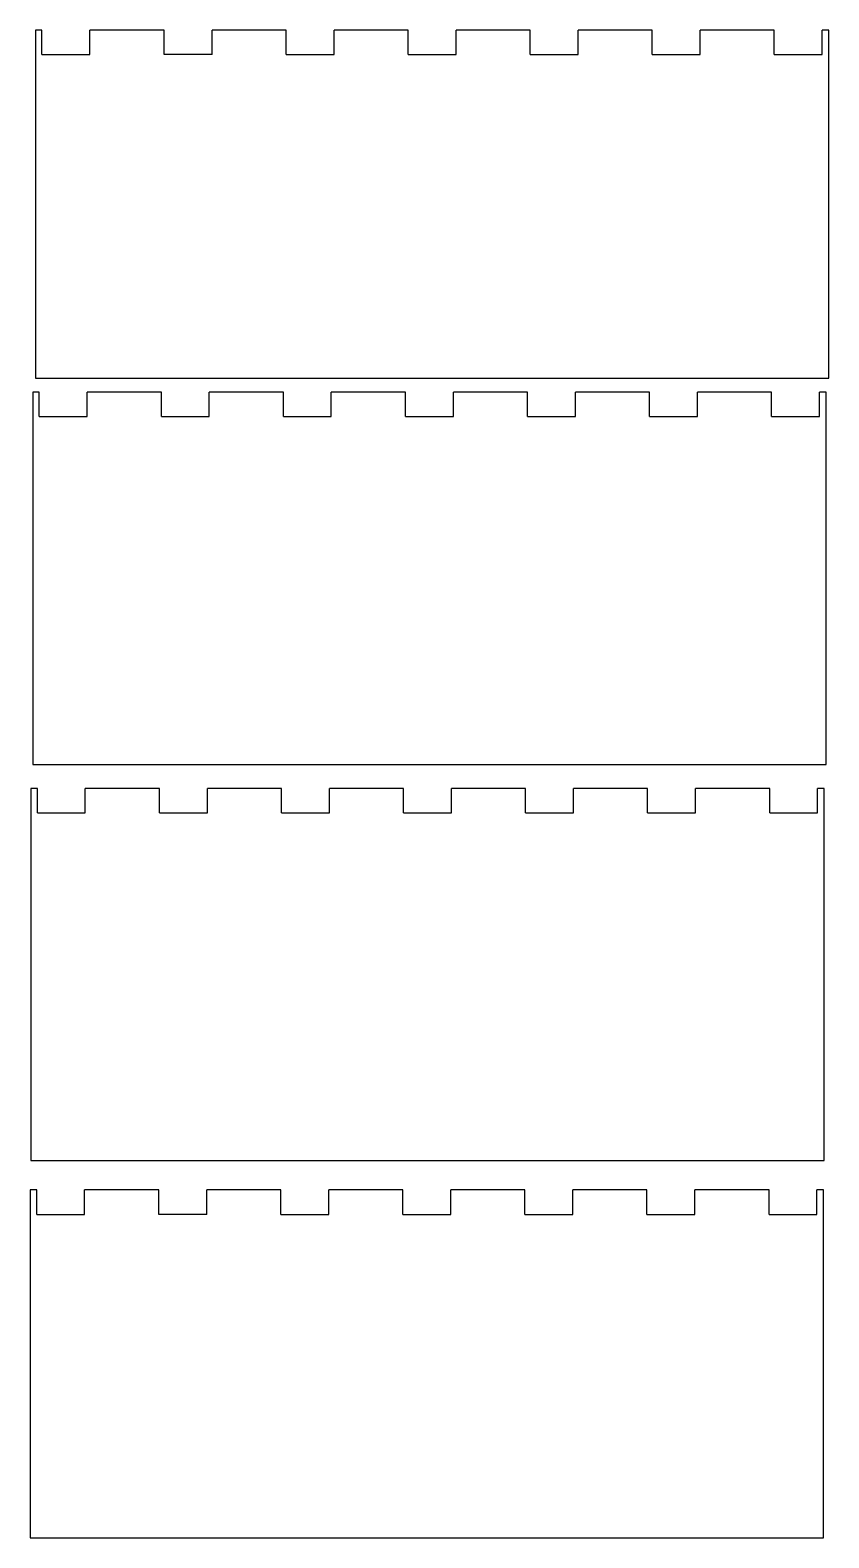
# Model space of a CAD drawing. Header units: millimetres. Extents: x 1 to 132, y 49 to 296.
import ezdxf

# ---------------------------------------------------------------- set-up
doc = ezdxf.new("R2010")
doc.units = ezdxf.units.MM

msp = doc.modelspace()

# ---------------------------------------------------------------- linework, layer by layer
at = {"color": 7, "linetype": 'Continuous', "lineweight": 25}
for p, q in [((1.54, 295.89), (1.54, 238.89)), ((2.61, 295.89), (1.54, 295.89)), ((2.61, 291.89), (2.61, 295.89)), ((10.47, 291.89), (10.47, 295.89)), ((22.61, 295.89), (10.47, 295.89)), ((22.61, 291.89), (22.61, 295.89)), ((30.47, 291.89), (30.47, 295.89)), ((42.61, 295.89), (30.47, 295.89)), ((42.61, 291.89), (42.61, 295.89)), ((50.47, 291.89), (50.47, 295.89)), ((62.61, 295.89), (50.47, 295.89)), ((62.61, 291.89), (62.61, 295.89)), ((70.47, 291.89), (70.47, 295.89)), ((82.61, 295.89), (70.47, 295.89)), ((82.61, 291.89), (82.61, 295.89)), ((90.47, 291.89), (90.47, 295.89)), ((102.61, 295.89), (90.47, 295.89)), ((102.61, 291.89), (102.61, 295.89)), ((110.47, 291.89), (110.47, 295.89)), ((122.61, 295.89), (110.47, 295.89)), ((122.61, 291.89), (122.61, 295.89)), ((130.47, 291.89), (130.47, 295.89)), ((131.54, 295.89), (130.47, 295.89)), ((131.54, 238.89), (131.54, 295.89)), ((2.61, 291.89), (10.47, 291.89)), ((30.47, 291.89), (22.61, 291.89)), ((42.61, 291.89), (50.47, 291.89)), ((62.61, 291.89), (70.47, 291.89)), ((82.61, 291.89), (90.47, 291.89)), ((102.61, 291.89), (110.47, 291.89)), ((122.61, 291.89), (130.47, 291.89)), ((1.54, 238.89), (131.54, 238.89)), ((1.09, 236.57), (1.09, 175.57)), ((2.17, 236.57), (1.09, 236.57)), ((2.17, 232.57), (2.17, 236.57)), ((10.02, 232.57), (10.02, 236.57)), ((22.17, 236.57), (10.02, 236.57)), ((22.17, 232.57), (22.17, 236.57)), ((30.02, 232.57), (30.02, 236.57)), ((42.17, 236.57), (30.02, 236.57)), ((42.17, 232.57), (42.17, 236.57)), ((62.17, 236.57), (50.02, 236.57)), ((50.02, 232.57), (50.02, 236.57)), ((62.17, 232.57), (62.17, 236.57)), ((70.02, 232.57), (70.02, 236.57)), ((82.17, 236.57), (70.02, 236.57)), ((82.17, 232.57), (82.17, 236.57)), ((90.02, 232.57), (90.02, 236.57)), ((102.17, 236.57), (90.02, 236.57)), ((102.17, 232.57), (102.17, 236.57)), ((110.02, 232.57), (110.02, 236.57)), ((122.17, 236.57), (110.02, 236.57)), ((122.17, 232.57), (122.17, 236.57)), ((130.02, 232.57), (130.02, 236.57)), ((131.09, 236.57), (130.02, 236.57)), ((131.09, 175.57), (131.09, 236.57)), ((2.17, 232.57), (10.02, 232.57)), ((22.17, 232.57), (30.02, 232.57)), ((42.17, 232.57), (50.02, 232.57)), ((62.17, 232.57), (70.02, 232.57)), ((82.17, 232.57), (90.02, 232.57)), ((102.17, 232.57), (110.02, 232.57)), ((122.17, 232.57), (130.02, 232.57)), ((1.09, 175.57), (131.09, 175.57)), ((0.78, 171.66), (0.78, 110.66)), ((1.85, 171.66), (0.78, 171.66)), ((1.85, 167.66), (1.85, 171.66)), ((9.71, 167.66), (9.71, 171.66)), ((21.85, 171.66), (9.71, 171.66)), ((21.85, 167.66), (21.85, 171.66)), ((29.71, 167.66), (29.71, 171.66)), ((41.85, 171.66), (29.71, 171.66)), ((41.85, 167.66), (41.85, 171.66)), ((61.85, 171.66), (49.71, 171.66)), ((49.71, 167.66), (49.71, 171.66)), ((61.85, 167.66), (61.85, 171.66)), ((69.71, 167.66), (69.71, 171.66)), ((81.85, 171.66), (69.71, 171.66)), ((81.85, 167.66), (81.85, 171.66)), ((89.71, 167.66), (89.71, 171.66)), ((101.85, 171.66), (89.71, 171.66)), ((101.85, 167.66), (101.85, 171.66)), ((109.71, 167.66), (109.71, 171.66)), ((121.85, 171.66), (109.71, 171.66)), ((121.85, 167.66), (121.85, 171.66)), ((129.71, 167.66), (129.71, 171.66)), ((130.78, 171.66), (129.71, 171.66)), ((130.78, 110.66), (130.78, 171.66)), ((1.85, 167.66), (9.71, 167.66)), ((21.85, 167.66), (29.71, 167.66)), ((41.85, 167.66), (49.71, 167.66)), ((61.85, 167.66), (69.71, 167.66)), ((81.85, 167.66), (89.71, 167.66)), ((101.85, 167.66), (109.71, 167.66)), ((121.85, 167.66), (129.71, 167.66)), ((0.78, 110.66), (130.78, 110.66)), ((0.67, 105.85), (0.67, 48.85)), ((1.74, 105.85), (0.67, 105.85)), ((1.74, 101.85), (1.74, 105.85)), ((9.6, 101.85), (9.6, 105.85)), ((21.74, 105.85), (9.6, 105.85)), ((21.74, 101.85), (21.74, 105.85)), ((29.6, 101.85), (29.6, 105.85)), ((41.74, 105.85), (29.6, 105.85)), ((41.74, 101.85), (41.74, 105.85)), ((49.6, 101.85), (49.6, 105.85)), ((61.74, 105.85), (49.6, 105.85)), ((61.74, 101.85), (61.74, 105.85)), ((69.6, 101.85), (69.6, 105.85)), ((81.74, 105.85), (69.6, 105.85)), ((81.74, 101.85), (81.74, 105.85)), ((89.6, 101.85), (89.6, 105.85)), ((101.74, 105.85), (89.6, 105.85)), ((101.74, 101.85), (101.74, 105.85)), ((109.6, 101.85), (109.6, 105.85)), ((121.74, 105.85), (109.6, 105.85)), ((121.74, 101.85), (121.74, 105.85)), ((129.6, 101.85), (129.6, 105.85)), ((130.67, 105.85), (129.6, 105.85)), ((130.67, 48.85), (130.67, 105.85)), ((1.74, 101.85), (9.6, 101.85)), ((29.6, 101.85), (21.74, 101.85)), ((41.74, 101.85), (49.6, 101.85)), ((61.74, 101.85), (69.6, 101.85)), ((81.74, 101.85), (89.6, 101.85)), ((101.74, 101.85), (109.6, 101.85)), ((121.74, 101.85), (129.6, 101.85)), ((0.67, 48.85), (130.67, 48.85))]:
    msp.add_line(p, q, dxfattribs=at)

doc.saveas('drawing.dxf')
